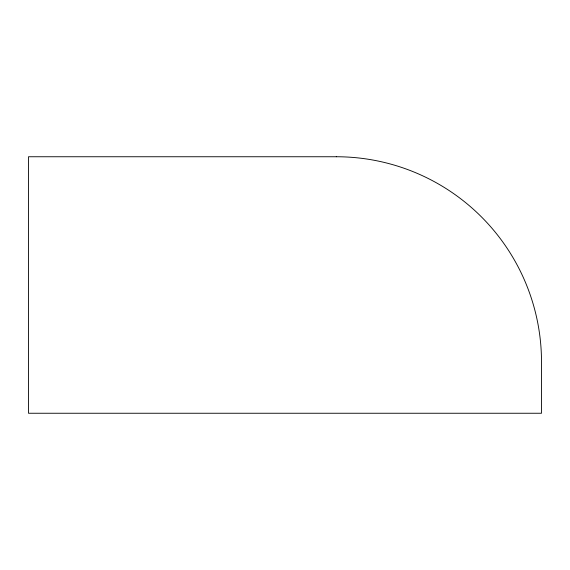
<?xml version="1.0" encoding="UTF-8"?>
<svg xmlns="http://www.w3.org/2000/svg" width="570" height="570" viewBox="0 0 570 570"><rect width="100%" height="100%" fill="white"/><g stroke="black" fill="none" stroke-linecap="round" stroke-linejoin="round"><path stroke-width="0.85" d="M336.3 156.75L28.5 156.75L28.5 413.25L541.5 413.25L541.5 361.95A205.2 205.2 0 0 0 336.3 156.75"/></g></svg>
